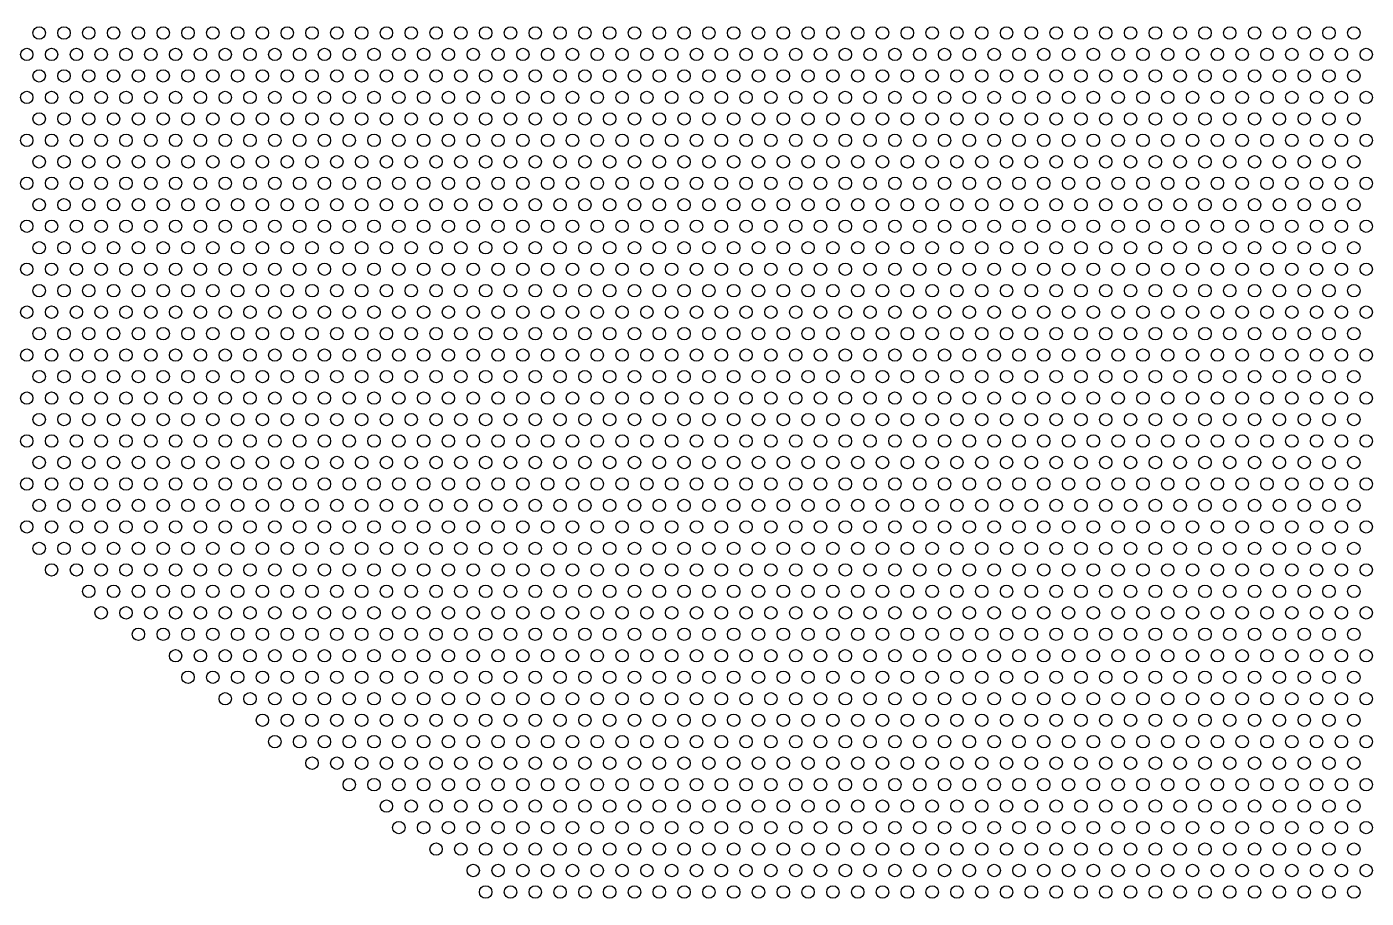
# Model space of a CAD drawing. Header units: millimetres. Extents: x -198 to 198, y 20 to 198.
# Drawn here: x -157.9 to -125.5, y 106.6 to 127.68 of the extents above; entities that cross this region are included whole.
import ezdxf

# ---------------------------------------------------------------- set-up
doc = ezdxf.new("R2010")
doc.units = ezdxf.units.MM
doc.layers.add('MechanicalLayers2', color=7, linetype='Continuous')

msp = doc.modelspace()

# ---------------------------------------------------------------- linework, layer by layer
at = {"layer": 'MechanicalLayers2'}
for centre in [(-157.6, 127.531), (-157, 127.531), (-156.4, 127.531), (-155.8, 127.531), (-155.2, 127.531), (-154.6, 127.531), (-154, 127.531), (-153.4, 127.531), (-152.8, 127.531), (-152.2, 127.531), (-151.6, 127.531), (-151, 127.531), (-150.4, 127.531), (-149.8, 127.531), (-149.2, 127.531), (-148.6, 127.531), (-148, 127.531), (-147.4, 127.531), (-146.8, 127.531), (-146.2, 127.531), (-145.6, 127.531), (-145, 127.531), (-144.4, 127.531), (-143.8, 127.531), (-143.2, 127.531), (-142.6, 127.531), (-142, 127.531), (-141.4, 127.531), (-140.8, 127.531), (-140.2, 127.531), (-139.6, 127.531), (-139, 127.531), (-138.4, 127.531), (-137.8, 127.531), (-137.2, 127.531), (-136.6, 127.531), (-136, 127.531), (-135.4, 127.531), (-134.8, 127.531), (-134.2, 127.531), (-133.6, 127.531), (-133, 127.531), (-132.4, 127.531), (-131.8, 127.531), (-131.2, 127.531), (-130.6, 127.531), (-130, 127.531), (-129.4, 127.531), (-128.8, 127.531), (-128.2, 127.531), (-127.6, 127.531), (-127, 127.531), (-126.4, 127.531), (-125.8, 127.531), (-157.9, 127.011), (-157.3, 127.011), (-156.7, 127.011), (-156.1, 127.011), (-155.5, 127.011), (-154.9, 127.011), (-154.3, 127.011), (-153.7, 127.011), (-153.1, 127.011), (-152.5, 127.011), (-151.9, 127.011), (-151.3, 127.011), (-150.7, 127.011), (-150.1, 127.011), (-149.5, 127.011), (-148.9, 127.011), (-148.3, 127.011), (-147.7, 127.011), (-147.1, 127.011), (-146.5, 127.011), (-145.9, 127.011), (-145.3, 127.011), (-144.7, 127.011), (-144.1, 127.011), (-143.5, 127.011), (-142.9, 127.011), (-142.3, 127.011), (-141.7, 127.011), (-141.1, 127.011), (-140.5, 127.011), (-139.9, 127.011), (-139.3, 127.011), (-138.7, 127.011), (-138.1, 127.011), (-137.5, 127.011), (-136.9, 127.011), (-136.3, 127.011), (-135.7, 127.011), (-135.1, 127.011), (-134.5, 127.011), (-133.9, 127.011), (-133.3, 127.011), (-132.7, 127.011), (-132.1, 127.011), (-131.5, 127.011), (-130.9, 127.011), (-130.3, 127.011), (-129.7, 127.011), (-129.1, 127.011), (-128.5, 127.011), (-127.9, 127.011), (-127.3, 127.011), (-126.7, 127.011), (-126.1, 127.011), (-125.5, 127.011), (-157.6, 126.492), (-157, 126.492), (-156.4, 126.492), (-155.8, 126.492), (-155.2, 126.492), (-154.6, 126.492), (-154, 126.492), (-153.4, 126.492), (-152.8, 126.492), (-152.2, 126.492), (-151.6, 126.492), (-151, 126.492), (-150.4, 126.492), (-149.8, 126.492), (-149.2, 126.492), (-148.6, 126.492), (-148, 126.492), (-147.4, 126.492), (-146.8, 126.492), (-146.2, 126.492), (-145.6, 126.492), (-145, 126.492), (-144.4, 126.492), (-143.8, 126.492), (-143.2, 126.492), (-142.6, 126.492), (-142, 126.492), (-141.4, 126.492), (-140.8, 126.492), (-140.2, 126.492), (-139.6, 126.492), (-139, 126.492), (-138.4, 126.492), (-137.8, 126.492), (-137.2, 126.492), (-136.6, 126.492), (-136, 126.492), (-135.4, 126.492), (-134.8, 126.492), (-134.2, 126.492), (-133.6, 126.492), (-133, 126.492), (-132.4, 126.492), (-131.8, 126.492), (-131.2, 126.492), (-130.6, 126.492), (-130, 126.492), (-129.4, 126.492), (-128.8, 126.492), (-128.2, 126.492), (-127.6, 126.492), (-127, 126.492), (-126.4, 126.492), (-125.8, 126.492), (-157.9, 125.972), (-157.3, 125.972), (-156.7, 125.972), (-156.1, 125.972), (-155.5, 125.972), (-154.9, 125.972), (-154.3, 125.972), (-153.7, 125.972), (-153.1, 125.972), (-152.5, 125.972), (-151.9, 125.972), (-151.3, 125.972), (-150.7, 125.972), (-150.1, 125.972), (-149.5, 125.972), (-148.9, 125.972), (-148.3, 125.972), (-147.7, 125.972), (-147.1, 125.972), (-146.5, 125.972), (-145.9, 125.972), (-145.3, 125.972), (-144.7, 125.972), (-144.1, 125.972), (-143.5, 125.972), (-142.9, 125.972), (-142.3, 125.972), (-141.7, 125.972), (-141.1, 125.972), (-140.5, 125.972), (-139.9, 125.972), (-139.3, 125.972), (-138.7, 125.972), (-138.1, 125.972), (-137.5, 125.972), (-136.9, 125.972), (-136.3, 125.972), (-135.7, 125.972), (-135.1, 125.972), (-134.5, 125.972), (-133.9, 125.972), (-133.3, 125.972), (-132.7, 125.972), (-132.1, 125.972), (-131.5, 125.972), (-130.9, 125.972), (-130.3, 125.972), (-129.7, 125.972), (-129.1, 125.972), (-128.5, 125.972), (-127.9, 125.972), (-127.3, 125.972), (-126.7, 125.972), (-126.1, 125.972), (-125.5, 125.972), (-157.6, 125.452), (-157, 125.452), (-156.4, 125.452), (-155.8, 125.452), (-155.2, 125.452), (-154.6, 125.452), (-154, 125.452), (-153.4, 125.452), (-152.8, 125.452), (-152.2, 125.452), (-151.6, 125.452), (-151, 125.452), (-150.4, 125.452), (-149.8, 125.452), (-149.2, 125.452), (-148.6, 125.452), (-148, 125.452), (-147.4, 125.452), (-146.8, 125.452), (-146.2, 125.452), (-145.6, 125.452), (-145, 125.452), (-144.4, 125.452), (-143.8, 125.452), (-143.2, 125.452), (-142.6, 125.452), (-142, 125.452), (-141.4, 125.452), (-140.8, 125.452), (-140.2, 125.452), (-139.6, 125.452), (-139, 125.452), (-138.4, 125.452), (-137.8, 125.452), (-137.2, 125.452), (-136.6, 125.452), (-136, 125.452), (-135.4, 125.452), (-134.8, 125.452), (-134.2, 125.452), (-133.6, 125.452), (-133, 125.452), (-132.4, 125.452), (-131.8, 125.452), (-131.2, 125.452), (-130.6, 125.452), (-130, 125.452), (-129.4, 125.452), (-128.8, 125.452), (-128.2, 125.452), (-127.6, 125.452), (-127, 125.452), (-126.4, 125.452), (-125.8, 125.452), (-157.9, 124.933), (-157.3, 124.933), (-156.7, 124.933), (-156.1, 124.933), (-155.5, 124.933), (-154.9, 124.933), (-154.3, 124.933), (-153.7, 124.933), (-153.1, 124.933), (-152.5, 124.933), (-151.9, 124.933), (-151.3, 124.933), (-150.7, 124.933), (-150.1, 124.933), (-149.5, 124.933), (-148.9, 124.933), (-148.3, 124.933), (-147.7, 124.933), (-147.1, 124.933), (-146.5, 124.933), (-145.9, 124.933), (-145.3, 124.933), (-144.7, 124.933), (-144.1, 124.933), (-143.5, 124.933), (-142.9, 124.933), (-142.3, 124.933), (-141.7, 124.933), (-141.1, 124.933), (-140.5, 124.933), (-139.9, 124.933), (-139.3, 124.933), (-138.7, 124.933), (-138.1, 124.933), (-137.5, 124.933), (-136.9, 124.933), (-136.3, 124.933), (-135.7, 124.933), (-135.1, 124.933), (-134.5, 124.933), (-133.9, 124.933), (-133.3, 124.933), (-132.7, 124.933), (-132.1, 124.933), (-131.5, 124.933), (-130.9, 124.933), (-130.3, 124.933), (-129.7, 124.933), (-129.1, 124.933), (-128.5, 124.933), (-127.9, 124.933), (-127.3, 124.933), (-126.7, 124.933), (-126.1, 124.933), (-125.5, 124.933), (-157.6, 124.413), (-157, 124.413), (-156.4, 124.413), (-155.8, 124.413), (-155.2, 124.413), (-154.6, 124.413), (-154, 124.413), (-153.4, 124.413), (-152.8, 124.413), (-152.2, 124.413), (-151.6, 124.413), (-151, 124.413), (-150.4, 124.413), (-149.8, 124.413), (-149.2, 124.413), (-148.6, 124.413), (-148, 124.413), (-147.4, 124.413), (-146.8, 124.413), (-146.2, 124.413), (-145.6, 124.413), (-145, 124.413), (-144.4, 124.413), (-143.8, 124.413), (-143.2, 124.413), (-142.6, 124.413), (-142, 124.413), (-141.4, 124.413), (-140.8, 124.413), (-140.2, 124.413), (-139.6, 124.413), (-139, 124.413), (-138.4, 124.413), (-137.8, 124.413), (-137.2, 124.413), (-136.6, 124.413), (-136, 124.413), (-135.4, 124.413), (-134.8, 124.413), (-134.2, 124.413), (-133.6, 124.413), (-133, 124.413), (-132.4, 124.413), (-131.8, 124.413), (-131.2, 124.413), (-130.6, 124.413), (-130, 124.413), (-129.4, 124.413), (-128.8, 124.413), (-128.2, 124.413), (-127.6, 124.413), (-127, 124.413), (-126.4, 124.413), (-125.8, 124.413), (-157.9, 123.893), (-157.3, 123.893), (-156.7, 123.893), (-156.1, 123.893), (-155.5, 123.893), (-154.9, 123.893), (-154.3, 123.893), (-153.7, 123.893), (-153.1, 123.893), (-152.5, 123.893), (-151.9, 123.893), (-151.3, 123.893), (-150.7, 123.893), (-150.1, 123.893), (-149.5, 123.893), (-148.9, 123.893), (-148.3, 123.893), (-147.7, 123.893), (-147.1, 123.893), (-146.5, 123.893), (-145.9, 123.893), (-145.3, 123.893), (-144.7, 123.893), (-144.1, 123.893), (-143.5, 123.893), (-142.9, 123.893), (-142.3, 123.893), (-141.7, 123.893), (-141.1, 123.893), (-140.5, 123.893), (-139.9, 123.893), (-139.3, 123.893), (-138.7, 123.893), (-138.1, 123.893), (-137.5, 123.893), (-136.9, 123.893), (-136.3, 123.893), (-135.7, 123.893), (-135.1, 123.893), (-134.5, 123.893), (-133.9, 123.893), (-133.3, 123.893), (-132.7, 123.893), (-132.1, 123.893), (-131.5, 123.893), (-130.9, 123.893), (-130.3, 123.893), (-129.7, 123.893), (-129.1, 123.893), (-128.5, 123.893), (-127.9, 123.893), (-127.3, 123.893), (-126.7, 123.893), (-126.1, 123.893), (-125.5, 123.893), (-157.6, 123.374), (-157, 123.374), (-156.4, 123.374), (-155.8, 123.374), (-155.2, 123.374), (-154.6, 123.374), (-154, 123.374), (-153.4, 123.374), (-152.8, 123.374), (-152.2, 123.374), (-151.6, 123.374), (-151, 123.374), (-150.4, 123.374), (-149.8, 123.374), (-149.2, 123.374), (-148.6, 123.374), (-148, 123.374), (-147.4, 123.374), (-146.8, 123.374), (-146.2, 123.374), (-145.6, 123.374), (-145, 123.374), (-144.4, 123.374), (-143.8, 123.374), (-143.2, 123.374), (-142.6, 123.374), (-142, 123.374), (-141.4, 123.374), (-140.8, 123.374), (-140.2, 123.374), (-139.6, 123.374), (-139, 123.374), (-138.4, 123.374), (-137.8, 123.374), (-137.2, 123.374), (-136.6, 123.374), (-136, 123.374), (-135.4, 123.374), (-134.8, 123.374), (-134.2, 123.374), (-133.6, 123.374), (-133, 123.374), (-132.4, 123.374), (-131.8, 123.374), (-131.2, 123.374), (-130.6, 123.374), (-130, 123.374), (-129.4, 123.374), (-128.8, 123.374), (-128.2, 123.374), (-127.6, 123.374), (-127, 123.374), (-126.4, 123.374), (-125.8, 123.374), (-157.9, 122.854), (-157.3, 122.854), (-156.7, 122.854), (-156.1, 122.854), (-155.5, 122.854), (-154.9, 122.854), (-154.3, 122.854), (-153.7, 122.854), (-153.1, 122.854), (-152.5, 122.854), (-151.9, 122.854), (-151.3, 122.854), (-150.7, 122.854), (-150.1, 122.854), (-149.5, 122.854), (-148.9, 122.854), (-148.3, 122.854), (-147.7, 122.854), (-147.1, 122.854), (-146.5, 122.854), (-145.9, 122.854), (-145.3, 122.854), (-144.7, 122.854), (-144.1, 122.854), (-143.5, 122.854), (-142.9, 122.854), (-142.3, 122.854), (-141.7, 122.854), (-141.1, 122.854), (-140.5, 122.854), (-139.9, 122.854), (-139.3, 122.854), (-138.7, 122.854), (-138.1, 122.854), (-137.5, 122.854), (-136.9, 122.854), (-136.3, 122.854), (-135.7, 122.854), (-135.1, 122.854), (-134.5, 122.854), (-133.9, 122.854), (-133.3, 122.854), (-132.7, 122.854), (-132.1, 122.854), (-131.5, 122.854), (-130.9, 122.854), (-130.3, 122.854), (-129.7, 122.854), (-129.1, 122.854), (-128.5, 122.854), (-127.9, 122.854), (-127.3, 122.854), (-126.7, 122.854), (-126.1, 122.854), (-125.5, 122.854), (-157.6, 122.335), (-157, 122.335), (-156.4, 122.335), (-155.8, 122.335), (-155.2, 122.335), (-154.6, 122.335), (-154, 122.335), (-153.4, 122.335), (-152.8, 122.335), (-152.2, 122.335), (-151.6, 122.335), (-151, 122.335), (-150.4, 122.335), (-149.8, 122.335), (-149.2, 122.335), (-148.6, 122.335), (-148, 122.335), (-147.4, 122.335), (-146.8, 122.335), (-146.2, 122.335), (-145.6, 122.335), (-145, 122.335), (-144.4, 122.335), (-143.8, 122.335), (-143.2, 122.335), (-142.6, 122.335), (-142, 122.335), (-141.4, 122.335), (-140.8, 122.335), (-140.2, 122.335), (-139.6, 122.335), (-139, 122.335), (-138.4, 122.335), (-137.8, 122.335), (-137.2, 122.335), (-136.6, 122.335), (-136, 122.335), (-135.4, 122.335), (-134.8, 122.335), (-134.2, 122.335), (-133.6, 122.335), (-133, 122.335), (-132.4, 122.335), (-131.8, 122.335), (-131.2, 122.335), (-130.6, 122.335), (-130, 122.335), (-129.4, 122.335), (-128.8, 122.335), (-128.2, 122.335), (-127.6, 122.335), (-127, 122.335), (-126.4, 122.335), (-125.8, 122.335), (-157.9, 121.815), (-157.3, 121.815), (-156.7, 121.815), (-156.1, 121.815), (-155.5, 121.815), (-154.9, 121.815), (-154.3, 121.815), (-153.7, 121.815), (-153.1, 121.815), (-152.5, 121.815), (-151.9, 121.815), (-151.3, 121.815), (-150.7, 121.815), (-150.1, 121.815), (-149.5, 121.815), (-148.9, 121.815), (-148.3, 121.815), (-147.7, 121.815), (-147.1, 121.815), (-146.5, 121.815), (-145.9, 121.815), (-145.3, 121.815), (-144.7, 121.815), (-144.1, 121.815), (-143.5, 121.815), (-142.9, 121.815), (-142.3, 121.815), (-141.7, 121.815), (-141.1, 121.815), (-140.5, 121.815), (-139.9, 121.815), (-139.3, 121.815), (-138.7, 121.815), (-138.1, 121.815), (-137.5, 121.815), (-136.9, 121.815), (-136.3, 121.815), (-135.7, 121.815), (-135.1, 121.815), (-134.5, 121.815), (-133.9, 121.815), (-133.3, 121.815), (-132.7, 121.815), (-132.1, 121.815), (-131.5, 121.815), (-130.9, 121.815), (-130.3, 121.815), (-129.7, 121.815), (-129.1, 121.815), (-128.5, 121.815), (-127.9, 121.815), (-127.3, 121.815), (-126.7, 121.815), (-126.1, 121.815), (-125.5, 121.815), (-157.6, 121.295), (-157, 121.295), (-156.4, 121.295), (-155.8, 121.295), (-155.2, 121.295), (-154.6, 121.295), (-154, 121.295), (-153.4, 121.295), (-152.8, 121.295), (-152.2, 121.295), (-151.6, 121.295), (-151, 121.295), (-150.4, 121.295), (-149.8, 121.295), (-149.2, 121.295), (-148.6, 121.295), (-148, 121.295), (-147.4, 121.295), (-146.8, 121.295), (-146.2, 121.295), (-145.6, 121.295), (-145, 121.295), (-144.4, 121.295), (-143.8, 121.295), (-143.2, 121.295), (-142.6, 121.295), (-142, 121.295), (-141.4, 121.295), (-140.8, 121.295), (-140.2, 121.295), (-139.6, 121.295), (-139, 121.295), (-138.4, 121.295), (-137.8, 121.295), (-137.2, 121.295), (-136.6, 121.295), (-136, 121.295), (-135.4, 121.295), (-134.8, 121.295), (-134.2, 121.295), (-133.6, 121.295), (-133, 121.295), (-132.4, 121.295), (-131.8, 121.295), (-131.2, 121.295), (-130.6, 121.295), (-130, 121.295), (-129.4, 121.295), (-128.8, 121.295), (-128.2, 121.295), (-127.6, 121.295), (-127, 121.295), (-126.4, 121.295), (-125.8, 121.295), (-157.9, 120.776), (-157.3, 120.776), (-156.7, 120.776), (-156.1, 120.776), (-155.5, 120.776), (-154.9, 120.776), (-154.3, 120.776), (-153.7, 120.776), (-153.1, 120.776), (-152.5, 120.776), (-151.9, 120.776), (-151.3, 120.776), (-150.7, 120.776), (-150.1, 120.776), (-149.5, 120.776), (-148.9, 120.776), (-148.3, 120.776), (-147.7, 120.776), (-147.1, 120.776), (-146.5, 120.776), (-145.9, 120.776), (-145.3, 120.776), (-144.7, 120.776), (-144.1, 120.776), (-143.5, 120.776), (-142.9, 120.776), (-142.3, 120.776), (-141.7, 120.776), (-141.1, 120.776), (-140.5, 120.776), (-139.9, 120.776), (-139.3, 120.776), (-138.7, 120.776), (-138.1, 120.776), (-137.5, 120.776), (-136.9, 120.776), (-136.3, 120.776), (-135.7, 120.776), (-135.1, 120.776), (-134.5, 120.776), (-133.9, 120.776), (-133.3, 120.776), (-132.7, 120.776), (-132.1, 120.776), (-131.5, 120.776), (-130.9, 120.776), (-130.3, 120.776), (-129.7, 120.776), (-129.1, 120.776), (-128.5, 120.776), (-127.9, 120.776), (-127.3, 120.776), (-126.7, 120.776), (-126.1, 120.776), (-125.5, 120.776), (-157.6, 120.256), (-157, 120.256), (-156.4, 120.256), (-155.8, 120.256), (-155.2, 120.256), (-154.6, 120.256), (-154, 120.256), (-153.4, 120.256), (-152.8, 120.256), (-152.2, 120.256), (-151.6, 120.256), (-151, 120.256), (-150.4, 120.256), (-149.8, 120.256), (-149.2, 120.256), (-148.6, 120.256), (-148, 120.256), (-147.4, 120.256), (-146.8, 120.256), (-146.2, 120.256), (-145.6, 120.256), (-145, 120.256), (-144.4, 120.256), (-143.8, 120.256), (-143.2, 120.256), (-142.6, 120.256), (-142, 120.256), (-141.4, 120.256), (-140.8, 120.256), (-140.2, 120.256), (-139.6, 120.256), (-139, 120.256), (-138.4, 120.256), (-137.8, 120.256), (-137.2, 120.256), (-136.6, 120.256), (-136, 120.256), (-135.4, 120.256), (-134.8, 120.256), (-134.2, 120.256), (-133.6, 120.256), (-133, 120.256), (-132.4, 120.256), (-131.8, 120.256), (-131.2, 120.256), (-130.6, 120.256), (-130, 120.256), (-129.4, 120.256), (-128.8, 120.256), (-128.2, 120.256), (-127.6, 120.256), (-127, 120.256), (-126.4, 120.256), (-125.8, 120.256), (-157.9, 119.737), (-157.3, 119.737), (-156.7, 119.737), (-156.1, 119.737), (-155.5, 119.737), (-154.9, 119.737), (-154.3, 119.737), (-153.7, 119.737), (-153.1, 119.737), (-152.5, 119.737), (-151.9, 119.737), (-151.3, 119.737), (-150.7, 119.737), (-150.1, 119.737), (-149.5, 119.737), (-148.9, 119.737), (-148.3, 119.737), (-147.7, 119.737), (-147.1, 119.737), (-146.5, 119.737), (-145.9, 119.737), (-145.3, 119.737), (-144.7, 119.737), (-144.1, 119.737), (-143.5, 119.737), (-142.9, 119.737), (-142.3, 119.737), (-141.7, 119.737), (-141.1, 119.737), (-140.5, 119.737), (-139.9, 119.737), (-139.3, 119.737), (-138.7, 119.737), (-138.1, 119.737), (-137.5, 119.737), (-136.9, 119.737), (-136.3, 119.737), (-135.7, 119.737), (-135.1, 119.737), (-134.5, 119.737), (-133.9, 119.737), (-133.3, 119.737), (-132.7, 119.737), (-132.1, 119.737), (-131.5, 119.737), (-130.9, 119.737), (-130.3, 119.737), (-129.7, 119.737), (-129.1, 119.737), (-128.5, 119.737), (-127.9, 119.737), (-127.3, 119.737), (-126.7, 119.737), (-126.1, 119.737), (-125.5, 119.737), (-157.6, 119.217), (-157, 119.217), (-156.4, 119.217), (-155.8, 119.217), (-155.2, 119.217), (-154.6, 119.217), (-154, 119.217), (-153.4, 119.217), (-152.8, 119.217), (-152.2, 119.217), (-151.6, 119.217), (-151, 119.217), (-150.4, 119.217), (-149.8, 119.217), (-149.2, 119.217), (-148.6, 119.217), (-148, 119.217), (-147.4, 119.217), (-146.8, 119.217), (-146.2, 119.217), (-145.6, 119.217), (-145, 119.217), (-144.4, 119.217), (-143.8, 119.217), (-143.2, 119.217), (-142.6, 119.217), (-142, 119.217), (-141.4, 119.217), (-140.8, 119.217), (-140.2, 119.217), (-139.6, 119.217), (-139, 119.217), (-138.4, 119.217), (-137.8, 119.217), (-137.2, 119.217), (-136.6, 119.217), (-136, 119.217), (-135.4, 119.217), (-134.8, 119.217), (-134.2, 119.217), (-133.6, 119.217), (-133, 119.217), (-132.4, 119.217), (-131.8, 119.217), (-131.2, 119.217), (-130.6, 119.217), (-130, 119.217), (-129.4, 119.217), (-128.8, 119.217), (-128.2, 119.217), (-127.6, 119.217), (-127, 119.217), (-126.4, 119.217), (-125.8, 119.217), (-157.9, 118.697), (-157.3, 118.697), (-156.7, 118.697), (-156.1, 118.697), (-155.5, 118.697), (-154.9, 118.697), (-154.3, 118.697), (-153.7, 118.697), (-153.1, 118.697), (-152.5, 118.697), (-151.9, 118.697), (-151.3, 118.697), (-150.7, 118.697), (-150.1, 118.697), (-149.5, 118.697), (-148.9, 118.697), (-148.3, 118.697), (-147.7, 118.697), (-147.1, 118.697), (-146.5, 118.697), (-145.9, 118.697), (-145.3, 118.697), (-144.7, 118.697), (-144.1, 118.697), (-143.5, 118.697), (-142.9, 118.697), (-142.3, 118.697), (-141.7, 118.697), (-141.1, 118.697), (-140.5, 118.697), (-139.9, 118.697), (-139.3, 118.697), (-138.7, 118.697), (-138.1, 118.697), (-137.5, 118.697), (-136.9, 118.697), (-136.3, 118.697), (-135.7, 118.697), (-135.1, 118.697), (-134.5, 118.697), (-133.9, 118.697), (-133.3, 118.697), (-132.7, 118.697), (-132.1, 118.697), (-131.5, 118.697), (-130.9, 118.697), (-130.3, 118.697), (-129.7, 118.697), (-129.1, 118.697), (-128.5, 118.697), (-127.9, 118.697), (-127.3, 118.697), (-126.7, 118.697), (-126.1, 118.697), (-125.5, 118.697), (-157.6, 118.178), (-157, 118.178), (-156.4, 118.178), (-155.8, 118.178), (-155.2, 118.178), (-154.6, 118.178), (-154, 118.178), (-153.4, 118.178), (-152.8, 118.178), (-152.2, 118.178), (-151.6, 118.178), (-151, 118.178), (-150.4, 118.178), (-149.8, 118.178), (-149.2, 118.178), (-148.6, 118.178), (-148, 118.178), (-147.4, 118.178), (-146.8, 118.178), (-146.2, 118.178), (-145.6, 118.178), (-145, 118.178), (-144.4, 118.178), (-143.8, 118.178), (-143.2, 118.178), (-142.6, 118.178), (-142, 118.178), (-141.4, 118.178), (-140.8, 118.178), (-140.2, 118.178), (-139.6, 118.178), (-139, 118.178), (-138.4, 118.178), (-137.8, 118.178), (-137.2, 118.178), (-136.6, 118.178), (-136, 118.178), (-135.4, 118.178), (-134.8, 118.178), (-134.2, 118.178), (-133.6, 118.178), (-133, 118.178), (-132.4, 118.178), (-131.8, 118.178), (-131.2, 118.178), (-130.6, 118.178), (-130, 118.178), (-129.4, 118.178), (-128.8, 118.178), (-128.2, 118.178), (-127.6, 118.178), (-127, 118.178), (-126.4, 118.178), (-125.8, 118.178), (-157.9, 117.658), (-157.3, 117.658), (-156.7, 117.658), (-156.1, 117.658), (-155.5, 117.658), (-154.9, 117.658), (-154.3, 117.658), (-153.7, 117.658), (-153.1, 117.658), (-152.5, 117.658), (-151.9, 117.658), (-151.3, 117.658), (-150.7, 117.658), (-150.1, 117.658), (-149.5, 117.658), (-148.9, 117.658), (-148.3, 117.658), (-147.7, 117.658), (-147.1, 117.658), (-146.5, 117.658), (-145.9, 117.658), (-145.3, 117.658), (-144.7, 117.658), (-144.1, 117.658), (-143.5, 117.658), (-142.9, 117.658), (-142.3, 117.658), (-141.7, 117.658), (-141.1, 117.658), (-140.5, 117.658), (-139.9, 117.658), (-139.3, 117.658), (-138.7, 117.658), (-138.1, 117.658), (-137.5, 117.658), (-136.9, 117.658), (-136.3, 117.658), (-135.7, 117.658), (-135.1, 117.658), (-134.5, 117.658), (-133.9, 117.658), (-133.3, 117.658), (-132.7, 117.658), (-132.1, 117.658), (-131.5, 117.658), (-130.9, 117.658), (-130.3, 117.658), (-129.7, 117.658), (-129.1, 117.658), (-128.5, 117.658), (-127.9, 117.658), (-127.3, 117.658), (-126.7, 117.658), (-126.1, 117.658), (-125.5, 117.658), (-157.6, 117.138), (-157, 117.138), (-156.4, 117.138), (-155.8, 117.138), (-155.2, 117.138), (-154.6, 117.138), (-154, 117.138), (-153.4, 117.138), (-152.8, 117.138), (-152.2, 117.138), (-151.6, 117.138), (-151, 117.138), (-150.4, 117.138), (-149.8, 117.138), (-149.2, 117.138), (-148.6, 117.138), (-148, 117.138), (-147.4, 117.138), (-146.8, 117.138), (-146.2, 117.138), (-145.6, 117.138), (-145, 117.138), (-144.4, 117.138), (-143.8, 117.138), (-143.2, 117.138), (-142.6, 117.138), (-142, 117.138), (-141.4, 117.138), (-140.8, 117.138), (-140.2, 117.138), (-139.6, 117.138), (-139, 117.138), (-138.4, 117.138), (-137.8, 117.138), (-137.2, 117.138), (-136.6, 117.138), (-136, 117.138), (-135.4, 117.138), (-134.8, 117.138), (-134.2, 117.138), (-133.6, 117.138), (-133, 117.138), (-132.4, 117.138), (-131.8, 117.138), (-131.2, 117.138), (-130.6, 117.138), (-130, 117.138), (-129.4, 117.138), (-128.8, 117.138), (-128.2, 117.138), (-127.6, 117.138), (-127, 117.138), (-126.4, 117.138), (-125.8, 117.138), (-157.9, 116.619), (-157.3, 116.619), (-156.7, 116.619), (-156.1, 116.619), (-155.5, 116.619), (-154.9, 116.619), (-154.3, 116.619), (-153.7, 116.619), (-153.1, 116.619), (-152.5, 116.619), (-151.9, 116.619), (-151.3, 116.619), (-150.7, 116.619), (-150.1, 116.619), (-149.5, 116.619), (-148.9, 116.619), (-148.3, 116.619), (-147.7, 116.619), (-147.1, 116.619), (-146.5, 116.619), (-145.9, 116.619), (-145.3, 116.619), (-144.7, 116.619), (-144.1, 116.619), (-143.5, 116.619), (-142.9, 116.619), (-142.3, 116.619), (-141.7, 116.619), (-141.1, 116.619), (-140.5, 116.619), (-139.9, 116.619), (-139.3, 116.619), (-138.7, 116.619), (-138.1, 116.619), (-137.5, 116.619), (-136.9, 116.619), (-136.3, 116.619), (-135.7, 116.619), (-135.1, 116.619), (-134.5, 116.619), (-133.9, 116.619), (-133.3, 116.619), (-132.7, 116.619), (-132.1, 116.619), (-131.5, 116.619), (-130.9, 116.619), (-130.3, 116.619), (-129.7, 116.619), (-129.1, 116.619), (-128.5, 116.619), (-127.9, 116.619), (-127.3, 116.619), (-126.7, 116.619), (-126.1, 116.619), (-125.5, 116.619), (-157.6, 116.099), (-157, 116.099), (-156.4, 116.099), (-155.8, 116.099), (-155.2, 116.099), (-154.6, 116.099), (-154, 116.099), (-153.4, 116.099), (-152.8, 116.099), (-152.2, 116.099), (-151.6, 116.099), (-151, 116.099), (-150.4, 116.099), (-149.8, 116.099), (-149.2, 116.099), (-148.6, 116.099), (-148, 116.099), (-147.4, 116.099), (-146.8, 116.099), (-146.2, 116.099), (-145.6, 116.099), (-145, 116.099), (-144.4, 116.099), (-143.8, 116.099), (-143.2, 116.099), (-142.6, 116.099), (-142, 116.099), (-141.4, 116.099), (-140.8, 116.099), (-140.2, 116.099), (-139.6, 116.099), (-139, 116.099), (-138.4, 116.099), (-137.8, 116.099), (-137.2, 116.099), (-136.6, 116.099), (-136, 116.099), (-135.4, 116.099), (-134.8, 116.099), (-134.2, 116.099), (-133.6, 116.099), (-133, 116.099), (-132.4, 116.099), (-131.8, 116.099), (-131.2, 116.099), (-130.6, 116.099), (-130, 116.099), (-129.4, 116.099), (-128.8, 116.099), (-128.2, 116.099), (-127.6, 116.099), (-127, 116.099), (-126.4, 116.099), (-125.8, 116.099), (-157.9, 115.58), (-157.3, 115.58), (-156.7, 115.58), (-156.1, 115.58), (-155.5, 115.58), (-154.9, 115.58), (-154.3, 115.58), (-153.7, 115.58), (-153.1, 115.58), (-152.5, 115.58), (-151.9, 115.58), (-151.3, 115.58), (-150.7, 115.58), (-150.1, 115.58), (-149.5, 115.58), (-148.9, 115.58), (-148.3, 115.58), (-147.7, 115.58), (-147.1, 115.58), (-146.5, 115.58), (-145.9, 115.58), (-145.3, 115.58), (-144.7, 115.58), (-144.1, 115.58), (-143.5, 115.58), (-142.9, 115.58), (-142.3, 115.58), (-141.7, 115.58), (-141.1, 115.58), (-140.5, 115.58), (-139.9, 115.58), (-139.3, 115.58), (-138.7, 115.58), (-138.1, 115.58), (-137.5, 115.58), (-136.9, 115.58), (-136.3, 115.58), (-135.7, 115.58), (-135.1, 115.58), (-134.5, 115.58), (-133.9, 115.58), (-133.3, 115.58), (-132.7, 115.58), (-132.1, 115.58), (-131.5, 115.58), (-130.9, 115.58), (-130.3, 115.58), (-129.7, 115.58), (-129.1, 115.58), (-128.5, 115.58), (-127.9, 115.58), (-127.3, 115.58), (-126.7, 115.58), (-126.1, 115.58), (-125.5, 115.58), (-157.6, 115.06), (-157, 115.06), (-156.4, 115.06), (-155.8, 115.06), (-155.2, 115.06), (-154.6, 115.06), (-154, 115.06), (-153.4, 115.06), (-152.8, 115.06), (-152.2, 115.06), (-151.6, 115.06), (-151, 115.06), (-150.4, 115.06), (-149.8, 115.06), (-149.2, 115.06), (-148.6, 115.06), (-148, 115.06), (-147.4, 115.06), (-146.8, 115.06), (-146.2, 115.06), (-145.6, 115.06), (-145, 115.06), (-144.4, 115.06), (-143.8, 115.06), (-143.2, 115.06), (-142.6, 115.06), (-142, 115.06), (-141.4, 115.06), (-140.8, 115.06), (-140.2, 115.06), (-139.6, 115.06), (-139, 115.06), (-138.4, 115.06), (-137.8, 115.06), (-137.2, 115.06), (-136.6, 115.06), (-136, 115.06), (-135.4, 115.06), (-134.8, 115.06), (-134.2, 115.06), (-133.6, 115.06), (-133, 115.06), (-132.4, 115.06), (-131.8, 115.06), (-131.2, 115.06), (-130.6, 115.06), (-130, 115.06), (-129.4, 115.06), (-128.8, 115.06), (-128.2, 115.06), (-127.6, 115.06), (-127, 115.06), (-126.4, 115.06), (-125.8, 115.06), (-157.3, 114.54), (-156.7, 114.54), (-156.1, 114.54), (-155.5, 114.54), (-154.9, 114.54), (-154.3, 114.54), (-153.7, 114.54), (-153.1, 114.54), (-152.5, 114.54), (-151.9, 114.54), (-151.3, 114.54), (-150.7, 114.54), (-150.1, 114.54), (-149.5, 114.54), (-148.9, 114.54), (-148.3, 114.54), (-147.7, 114.54), (-147.1, 114.54), (-146.5, 114.54), (-145.9, 114.54), (-145.3, 114.54), (-144.7, 114.54), (-144.1, 114.54), (-143.5, 114.54), (-142.9, 114.54), (-142.3, 114.54), (-141.7, 114.54), (-141.1, 114.54), (-140.5, 114.54), (-139.9, 114.54), (-139.3, 114.54), (-138.7, 114.54), (-138.1, 114.54), (-137.5, 114.54), (-136.9, 114.54), (-136.3, 114.54), (-135.7, 114.54), (-135.1, 114.54), (-134.5, 114.54), (-133.9, 114.54), (-133.3, 114.54), (-132.7, 114.54), (-132.1, 114.54), (-131.5, 114.54), (-130.9, 114.54), (-130.3, 114.54), (-129.7, 114.54), (-129.1, 114.54), (-128.5, 114.54), (-127.9, 114.54), (-127.3, 114.54), (-126.7, 114.54), (-126.1, 114.54), (-125.5, 114.54), (-156.4, 114.021), (-155.8, 114.021), (-155.2, 114.021), (-154.6, 114.021), (-154, 114.021), (-153.4, 114.021), (-152.8, 114.021), (-152.2, 114.021), (-151.6, 114.021), (-151, 114.021), (-150.4, 114.021), (-149.8, 114.021), (-149.2, 114.021), (-148.6, 114.021), (-148, 114.021), (-147.4, 114.021), (-146.8, 114.021), (-146.2, 114.021), (-145.6, 114.021), (-145, 114.021), (-144.4, 114.021), (-143.8, 114.021), (-143.2, 114.021), (-142.6, 114.021), (-142, 114.021), (-141.4, 114.021), (-140.8, 114.021), (-140.2, 114.021), (-139.6, 114.021), (-139, 114.021), (-138.4, 114.021), (-137.8, 114.021), (-137.2, 114.021), (-136.6, 114.021), (-136, 114.021), (-135.4, 114.021), (-134.8, 114.021), (-134.2, 114.021), (-133.6, 114.021), (-133, 114.021), (-132.4, 114.021), (-131.8, 114.021), (-131.2, 114.021), (-130.6, 114.021), (-130, 114.021), (-129.4, 114.021), (-128.8, 114.021), (-128.2, 114.021), (-127.6, 114.021), (-127, 114.021), (-126.4, 114.021), (-125.8, 114.021), (-156.1, 113.501), (-155.5, 113.501), (-154.9, 113.501), (-154.3, 113.501), (-153.7, 113.501), (-153.1, 113.501), (-152.5, 113.501), (-151.9, 113.501), (-151.3, 113.501), (-150.7, 113.501), (-150.1, 113.501), (-149.5, 113.501), (-148.9, 113.501), (-148.3, 113.501), (-147.7, 113.501), (-147.1, 113.501), (-146.5, 113.501), (-145.9, 113.501), (-145.3, 113.501), (-144.7, 113.501), (-144.1, 113.501), (-143.5, 113.501), (-142.9, 113.501), (-142.3, 113.501), (-141.7, 113.501), (-141.1, 113.501), (-140.5, 113.501), (-139.9, 113.501), (-139.3, 113.501), (-138.7, 113.501), (-138.1, 113.501), (-137.5, 113.501), (-136.9, 113.501), (-136.3, 113.501), (-135.7, 113.501), (-135.1, 113.501), (-134.5, 113.501), (-133.9, 113.501), (-133.3, 113.501), (-132.7, 113.501), (-132.1, 113.501), (-131.5, 113.501), (-130.9, 113.501), (-130.3, 113.501), (-129.7, 113.501), (-129.1, 113.501), (-128.5, 113.501), (-127.9, 113.501), (-127.3, 113.501), (-126.7, 113.501), (-126.1, 113.501), (-125.5, 113.501), (-155.2, 112.982), (-154.6, 112.982), (-154, 112.982), (-153.4, 112.982), (-152.8, 112.982), (-152.2, 112.982), (-151.6, 112.982), (-151, 112.982), (-150.4, 112.982), (-149.8, 112.982), (-149.2, 112.982), (-148.6, 112.982), (-148, 112.982), (-147.4, 112.982), (-146.8, 112.982), (-146.2, 112.982), (-145.6, 112.982), (-145, 112.982), (-144.4, 112.982), (-143.8, 112.982), (-143.2, 112.982), (-142.6, 112.982), (-142, 112.982), (-141.4, 112.982), (-140.8, 112.982), (-140.2, 112.982), (-139.6, 112.982), (-139, 112.982), (-138.4, 112.982), (-137.8, 112.982), (-137.2, 112.982), (-136.6, 112.982), (-136, 112.982), (-135.4, 112.982), (-134.8, 112.982), (-134.2, 112.982), (-133.6, 112.982), (-133, 112.982), (-132.4, 112.982), (-131.8, 112.982), (-131.2, 112.982), (-130.6, 112.982), (-130, 112.982), (-129.4, 112.982), (-128.8, 112.982), (-128.2, 112.982), (-127.6, 112.982), (-127, 112.982), (-126.4, 112.982), (-125.8, 112.982), (-154.3, 112.462), (-153.7, 112.462), (-153.1, 112.462), (-152.5, 112.462), (-151.9, 112.462), (-151.3, 112.462), (-150.7, 112.462), (-150.1, 112.462), (-149.5, 112.462), (-148.9, 112.462), (-148.3, 112.462), (-147.7, 112.462), (-147.1, 112.462), (-146.5, 112.462), (-145.9, 112.462), (-145.3, 112.462), (-144.7, 112.462), (-144.1, 112.462), (-143.5, 112.462), (-142.9, 112.462), (-142.3, 112.462), (-141.7, 112.462), (-141.1, 112.462), (-140.5, 112.462), (-139.9, 112.462), (-139.3, 112.462), (-138.7, 112.462), (-138.1, 112.462), (-137.5, 112.462), (-136.9, 112.462), (-136.3, 112.462), (-135.7, 112.462), (-135.1, 112.462), (-134.5, 112.462), (-133.9, 112.462), (-133.3, 112.462), (-132.7, 112.462), (-132.1, 112.462), (-131.5, 112.462), (-130.9, 112.462), (-130.3, 112.462), (-129.7, 112.462), (-129.1, 112.462), (-128.5, 112.462), (-127.9, 112.462), (-127.3, 112.462), (-126.7, 112.462), (-126.1, 112.462), (-125.5, 112.462), (-154, 111.942), (-153.4, 111.942), (-152.8, 111.942), (-152.2, 111.942), (-151.6, 111.942), (-151, 111.942), (-150.4, 111.942), (-149.8, 111.942), (-149.2, 111.942), (-148.6, 111.942), (-148, 111.942), (-147.4, 111.942), (-146.8, 111.942), (-146.2, 111.942), (-145.6, 111.942), (-145, 111.942), (-144.4, 111.942), (-143.8, 111.942), (-143.2, 111.942), (-142.6, 111.942), (-142, 111.942), (-141.4, 111.942), (-140.8, 111.942), (-140.2, 111.942), (-139.6, 111.942), (-139, 111.942), (-138.4, 111.942), (-137.8, 111.942), (-137.2, 111.942), (-136.6, 111.942), (-136, 111.942), (-135.4, 111.942), (-134.8, 111.942), (-134.2, 111.942), (-133.6, 111.942), (-133, 111.942), (-132.4, 111.942), (-131.8, 111.942), (-131.2, 111.942), (-130.6, 111.942), (-130, 111.942), (-129.4, 111.942), (-128.8, 111.942), (-128.2, 111.942), (-127.6, 111.942), (-127, 111.942), (-126.4, 111.942), (-125.8, 111.942), (-153.1, 111.423), (-152.5, 111.423), (-151.9, 111.423), (-151.3, 111.423), (-150.7, 111.423), (-150.1, 111.423), (-149.5, 111.423), (-148.9, 111.423), (-148.3, 111.423), (-147.7, 111.423), (-147.1, 111.423), (-146.5, 111.423), (-145.9, 111.423), (-145.3, 111.423), (-144.7, 111.423), (-144.1, 111.423), (-143.5, 111.423), (-142.9, 111.423), (-142.3, 111.423), (-141.7, 111.423), (-141.1, 111.423), (-140.5, 111.423), (-139.9, 111.423), (-139.3, 111.423), (-138.7, 111.423), (-138.1, 111.423), (-137.5, 111.423), (-136.9, 111.423), (-136.3, 111.423), (-135.7, 111.423), (-135.1, 111.423), (-134.5, 111.423), (-133.9, 111.423), (-133.3, 111.423), (-132.7, 111.423), (-132.1, 111.423), (-131.5, 111.423), (-130.9, 111.423), (-130.3, 111.423), (-129.7, 111.423), (-129.1, 111.423), (-128.5, 111.423), (-127.9, 111.423), (-127.3, 111.423), (-126.7, 111.423), (-126.1, 111.423), (-125.5, 111.423), (-152.2, 110.903), (-151.6, 110.903), (-151, 110.903), (-150.4, 110.903), (-149.8, 110.903), (-149.2, 110.903), (-148.6, 110.903), (-148, 110.903), (-147.4, 110.903), (-146.8, 110.903), (-146.2, 110.903), (-145.6, 110.903), (-145, 110.903), (-144.4, 110.903), (-143.8, 110.903), (-143.2, 110.903), (-142.6, 110.903), (-142, 110.903), (-141.4, 110.903), (-140.8, 110.903), (-140.2, 110.903), (-139.6, 110.903), (-139, 110.903), (-138.4, 110.903), (-137.8, 110.903), (-137.2, 110.903), (-136.6, 110.903), (-136, 110.903), (-135.4, 110.903), (-134.8, 110.903), (-134.2, 110.903), (-133.6, 110.903), (-133, 110.903), (-132.4, 110.903), (-131.8, 110.903), (-131.2, 110.903), (-130.6, 110.903), (-130, 110.903), (-129.4, 110.903), (-128.8, 110.903), (-128.2, 110.903), (-127.6, 110.903), (-127, 110.903), (-126.4, 110.903), (-125.8, 110.903), (-151.9, 110.383), (-151.3, 110.383), (-150.7, 110.383), (-150.1, 110.383), (-149.5, 110.383), (-148.9, 110.383), (-148.3, 110.383), (-147.7, 110.383), (-147.1, 110.383), (-146.5, 110.383), (-145.9, 110.383), (-145.3, 110.383), (-144.7, 110.383), (-144.1, 110.383), (-143.5, 110.383), (-142.9, 110.383), (-142.3, 110.383), (-141.7, 110.383), (-141.1, 110.383), (-140.5, 110.383), (-139.9, 110.383), (-139.3, 110.383), (-138.7, 110.383), (-138.1, 110.383), (-137.5, 110.383), (-136.9, 110.383), (-136.3, 110.383), (-135.7, 110.383), (-135.1, 110.383), (-134.5, 110.383), (-133.9, 110.383), (-133.3, 110.383), (-132.7, 110.383), (-132.1, 110.383), (-131.5, 110.383), (-130.9, 110.383), (-130.3, 110.383), (-129.7, 110.383), (-129.1, 110.383), (-128.5, 110.383), (-127.9, 110.383), (-127.3, 110.383), (-126.7, 110.383), (-126.1, 110.383), (-125.5, 110.383), (-151, 109.864), (-150.4, 109.864), (-149.8, 109.864), (-149.2, 109.864), (-148.6, 109.864), (-148, 109.864), (-147.4, 109.864), (-146.8, 109.864), (-146.2, 109.864), (-145.6, 109.864), (-145, 109.864), (-144.4, 109.864), (-143.8, 109.864), (-143.2, 109.864), (-142.6, 109.864), (-142, 109.864), (-141.4, 109.864), (-140.8, 109.864), (-140.2, 109.864), (-139.6, 109.864), (-139, 109.864), (-138.4, 109.864), (-137.8, 109.864), (-137.2, 109.864), (-136.6, 109.864), (-136, 109.864), (-135.4, 109.864), (-134.8, 109.864), (-134.2, 109.864), (-133.6, 109.864), (-133, 109.864), (-132.4, 109.864), (-131.8, 109.864), (-131.2, 109.864), (-130.6, 109.864), (-130, 109.864), (-129.4, 109.864), (-128.8, 109.864), (-128.2, 109.864), (-127.6, 109.864), (-127, 109.864), (-126.4, 109.864), (-125.8, 109.864), (-150.1, 109.344), (-149.5, 109.344), (-148.9, 109.344), (-148.3, 109.344), (-147.7, 109.344), (-147.1, 109.344), (-146.5, 109.344), (-145.9, 109.344), (-145.3, 109.344), (-144.7, 109.344), (-144.1, 109.344), (-143.5, 109.344), (-142.9, 109.344), (-142.3, 109.344), (-141.7, 109.344), (-141.1, 109.344), (-140.5, 109.344), (-139.9, 109.344), (-139.3, 109.344), (-138.7, 109.344), (-138.1, 109.344), (-137.5, 109.344), (-136.9, 109.344), (-136.3, 109.344), (-135.7, 109.344), (-135.1, 109.344), (-134.5, 109.344), (-133.9, 109.344), (-133.3, 109.344), (-132.7, 109.344), (-132.1, 109.344), (-131.5, 109.344), (-130.9, 109.344), (-130.3, 109.344), (-129.7, 109.344), (-129.1, 109.344), (-128.5, 109.344), (-127.9, 109.344), (-127.3, 109.344), (-126.7, 109.344), (-126.1, 109.344), (-125.5, 109.344), (-149.2, 108.825), (-148.6, 108.825), (-148, 108.825), (-147.4, 108.825), (-146.8, 108.825), (-146.2, 108.825), (-145.6, 108.825), (-145, 108.825), (-144.4, 108.825), (-143.8, 108.825), (-143.2, 108.825), (-142.6, 108.825), (-142, 108.825), (-141.4, 108.825), (-140.8, 108.825), (-140.2, 108.825), (-139.6, 108.825), (-139, 108.825), (-138.4, 108.825), (-137.8, 108.825), (-137.2, 108.825), (-136.6, 108.825), (-136, 108.825), (-135.4, 108.825), (-134.8, 108.825), (-134.2, 108.825), (-133.6, 108.825), (-133, 108.825), (-132.4, 108.825), (-131.8, 108.825), (-131.2, 108.825), (-130.6, 108.825), (-130, 108.825), (-129.4, 108.825), (-128.8, 108.825), (-128.2, 108.825), (-127.6, 108.825), (-127, 108.825), (-126.4, 108.825), (-125.8, 108.825), (-148.9, 108.305), (-148.3, 108.305), (-147.7, 108.305), (-147.1, 108.305), (-146.5, 108.305), (-145.9, 108.305), (-145.3, 108.305), (-144.7, 108.305), (-144.1, 108.305), (-143.5, 108.305), (-142.9, 108.305), (-142.3, 108.305), (-141.7, 108.305), (-141.1, 108.305), (-140.5, 108.305), (-139.9, 108.305), (-139.3, 108.305), (-138.7, 108.305), (-138.1, 108.305), (-137.5, 108.305), (-136.9, 108.305), (-136.3, 108.305), (-135.7, 108.305), (-135.1, 108.305), (-134.5, 108.305), (-133.9, 108.305), (-133.3, 108.305), (-132.7, 108.305), (-132.1, 108.305), (-131.5, 108.305), (-130.9, 108.305), (-130.3, 108.305), (-129.7, 108.305), (-129.1, 108.305), (-128.5, 108.305), (-127.9, 108.305), (-127.3, 108.305), (-126.7, 108.305), (-126.1, 108.305), (-125.5, 108.305), (-148, 107.785), (-147.4, 107.785), (-146.8, 107.785), (-146.2, 107.785), (-145.6, 107.785), (-145, 107.785), (-144.4, 107.785), (-143.8, 107.785), (-143.2, 107.785), (-142.6, 107.785), (-142, 107.785), (-141.4, 107.785), (-140.8, 107.785), (-140.2, 107.785), (-139.6, 107.785), (-139, 107.785), (-138.4, 107.785), (-137.8, 107.785), (-137.2, 107.785), (-136.6, 107.785), (-136, 107.785), (-135.4, 107.785), (-134.8, 107.785), (-134.2, 107.785), (-133.6, 107.785), (-133, 107.785), (-132.4, 107.785), (-131.8, 107.785), (-131.2, 107.785), (-130.6, 107.785), (-130, 107.785), (-129.4, 107.785), (-128.8, 107.785), (-128.2, 107.785), (-127.6, 107.785), (-127, 107.785), (-126.4, 107.785), (-125.8, 107.785), (-147.1, 107.266), (-146.5, 107.266), (-145.9, 107.266), (-145.3, 107.266), (-144.7, 107.266), (-144.1, 107.266), (-143.5, 107.266), (-142.9, 107.266), (-142.3, 107.266), (-141.7, 107.266), (-141.1, 107.266), (-140.5, 107.266), (-139.9, 107.266), (-139.3, 107.266), (-138.7, 107.266), (-138.1, 107.266), (-137.5, 107.266), (-136.9, 107.266), (-136.3, 107.266), (-135.7, 107.266), (-135.1, 107.266), (-134.5, 107.266), (-133.9, 107.266), (-133.3, 107.266), (-132.7, 107.266), (-132.1, 107.266), (-131.5, 107.266), (-130.9, 107.266), (-130.3, 107.266), (-129.7, 107.266), (-129.1, 107.266), (-128.5, 107.266), (-127.9, 107.266), (-127.3, 107.266), (-126.7, 107.266), (-126.1, 107.266), (-125.5, 107.266), (-146.8, 106.746), (-146.2, 106.746), (-145.6, 106.746), (-145, 106.746), (-144.4, 106.746), (-143.8, 106.746), (-143.2, 106.746), (-142.6, 106.746), (-142, 106.746), (-141.4, 106.746), (-140.8, 106.746), (-140.2, 106.746), (-139.6, 106.746), (-139, 106.746), (-138.4, 106.746), (-137.8, 106.746), (-137.2, 106.746), (-136.6, 106.746), (-136, 106.746), (-135.4, 106.746), (-134.8, 106.746), (-134.2, 106.746), (-133.6, 106.746), (-133, 106.746), (-132.4, 106.746), (-131.8, 106.746), (-131.2, 106.746), (-130.6, 106.746), (-130, 106.746), (-129.4, 106.746), (-128.8, 106.746), (-128.2, 106.746), (-127.6, 106.746), (-127, 106.746), (-126.4, 106.746), (-125.8, 106.746)]:
    msp.add_circle(centre, 0.15, dxfattribs=at)

doc.saveas('drawing.dxf')
